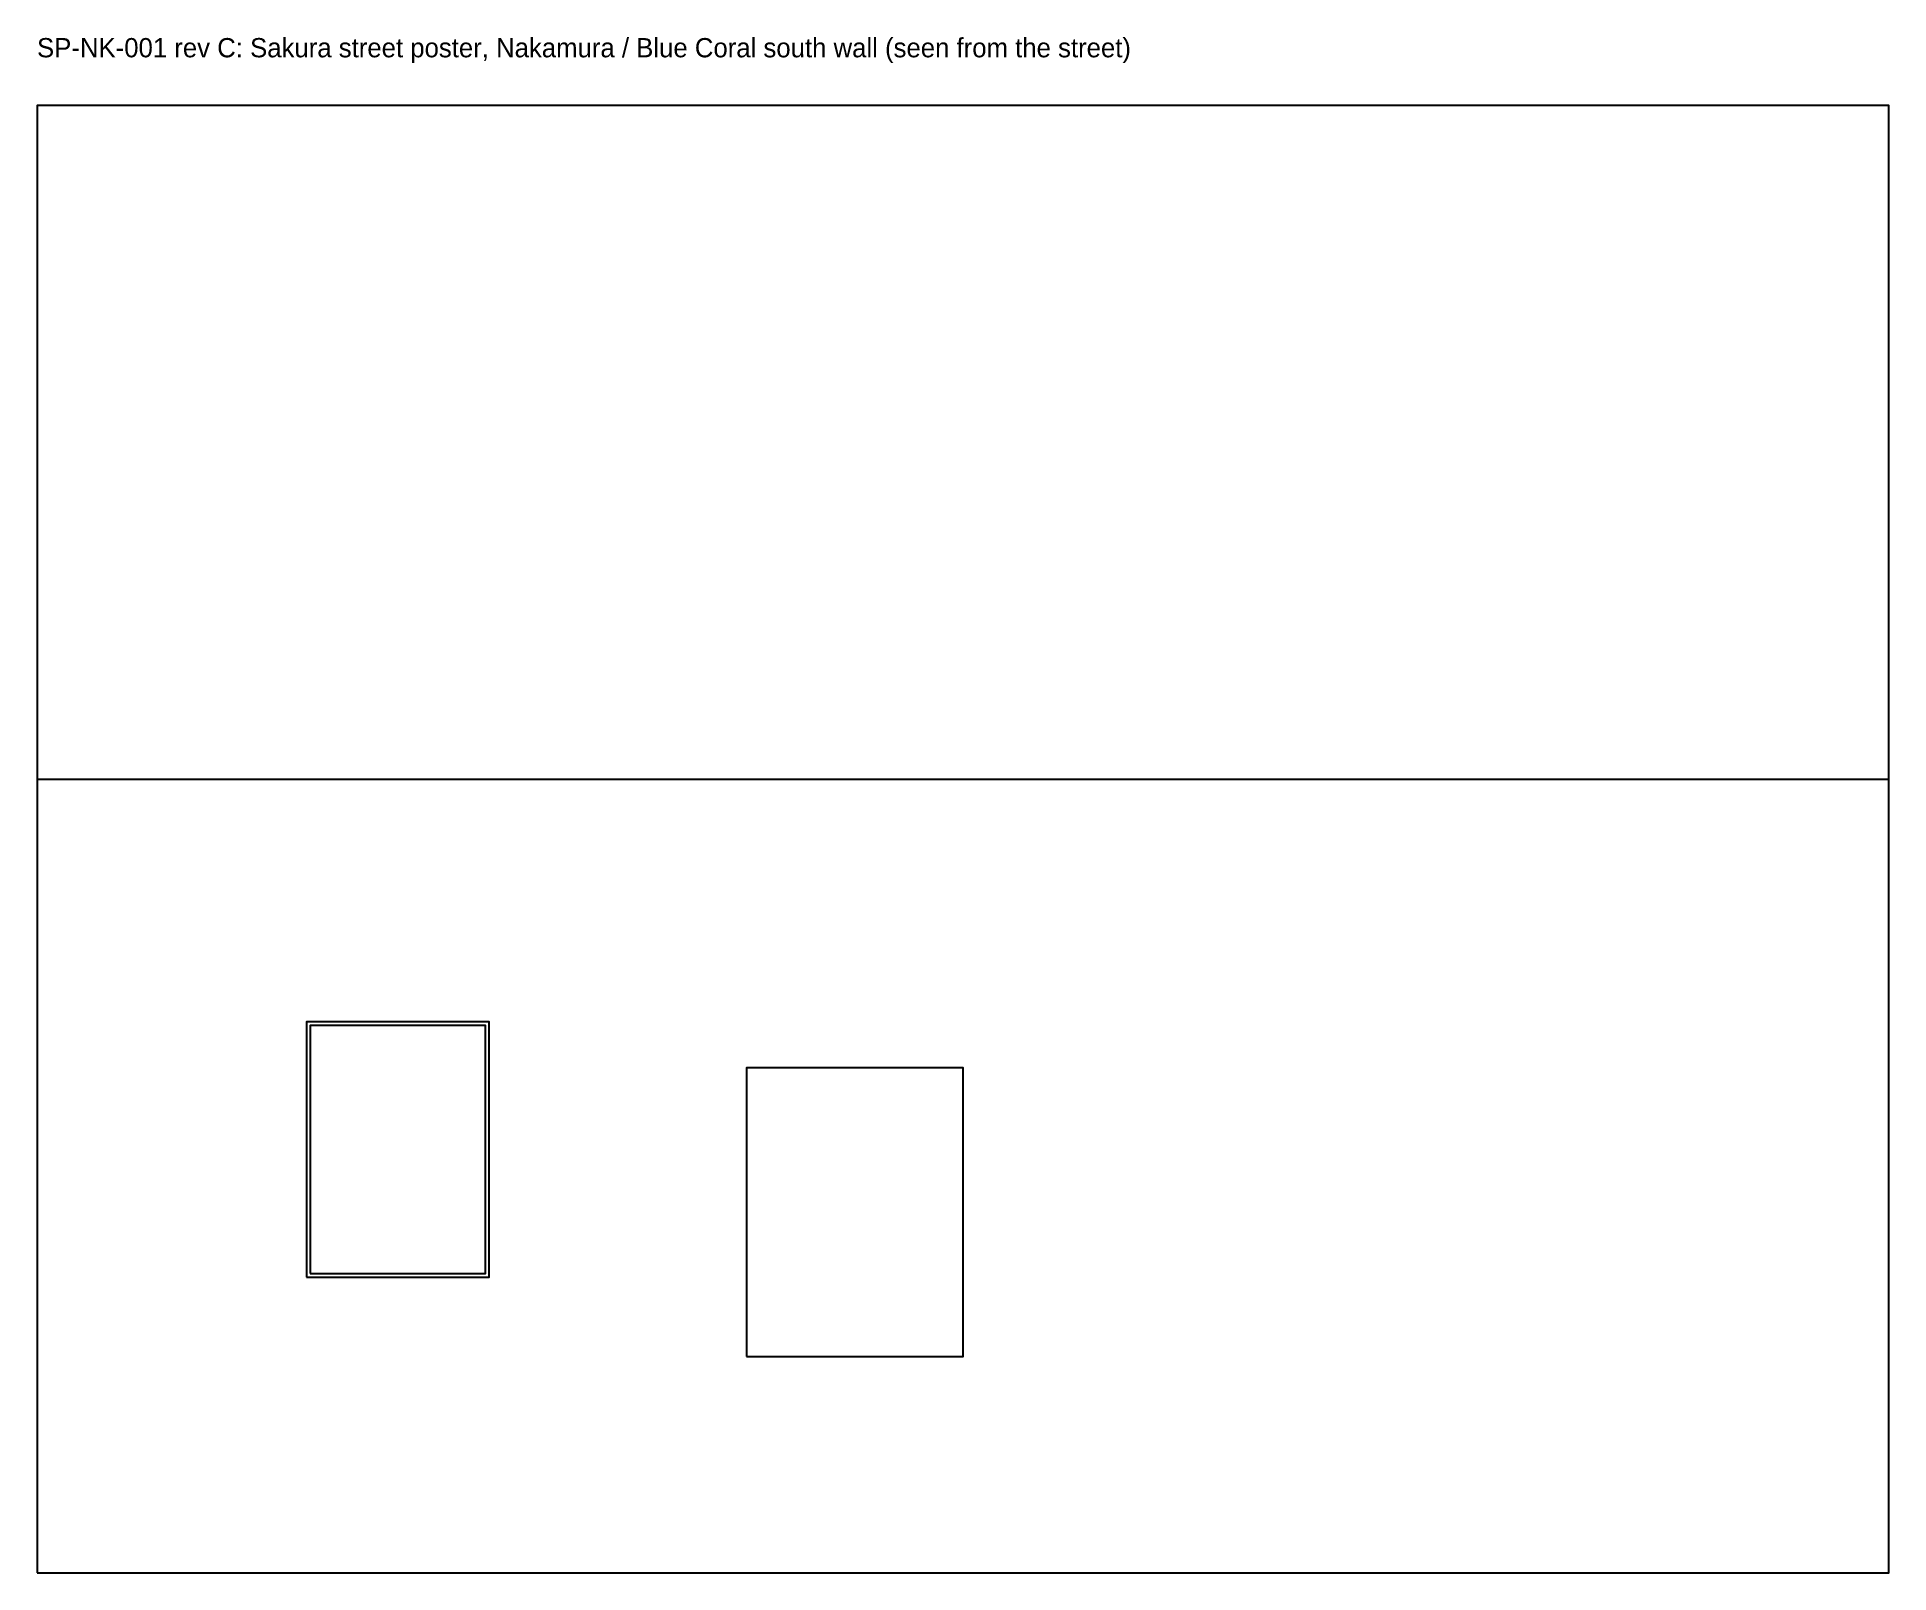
# Model space of a CAD drawing. Header units: millimetres. Extents: x -13400 to -5700, y 0 to 6384.
import ezdxf

# ---------------------------------------------------------------- set-up
doc = ezdxf.new("R2010")
doc.units = ezdxf.units.MM
for name, color, linetype in [('FIXTURE', 9, 'Continuous'), ('POSTER', 1, 'Continuous'), ('TEXT', 7, 'Continuous'), ('WALL', 8, 'Continuous')]:
    doc.layers.add(name, color=color, linetype=linetype)

msp = doc.modelspace()

# ---------------------------------------------------------------- linework, layer by layer
at = {"layer": 'FIXTURE'}
msp.add_lwpolyline([(-10450, 900), (-9550, 900), (-9550, 2100), (-10450, 2100)], close=True, dxfattribs=at)
at = {"layer": 'POSTER'}
for points in [[(-12280, 1229), (-11520, 1229), (-11520, 2291), (-12280, 2291)], [(-12264, 1245), (-11536, 1245), (-11536, 2275), (-12264, 2275)]]:
    msp.add_lwpolyline(points, close=True, dxfattribs=at)
at = {"layer": 'WALL'}
msp.add_line((-13400, 3300), (-5700, 3300), dxfattribs=at)
msp.add_lwpolyline([(-13400, 0), (-5700, 0), (-5700, 6100), (-13400, 6100)], close=True, dxfattribs=at)

# ---------------------------------------------------------------- texts
at = {"layer": 'TEXT'}
msp.add_text('SP-NK-001 rev C: Sakura street poster, Nakamura / Blue Coral south wall (seen from the street)', height=80, dxfattribs=at).set_placement((-13400, 6300))

doc.saveas('drawing.dxf')
